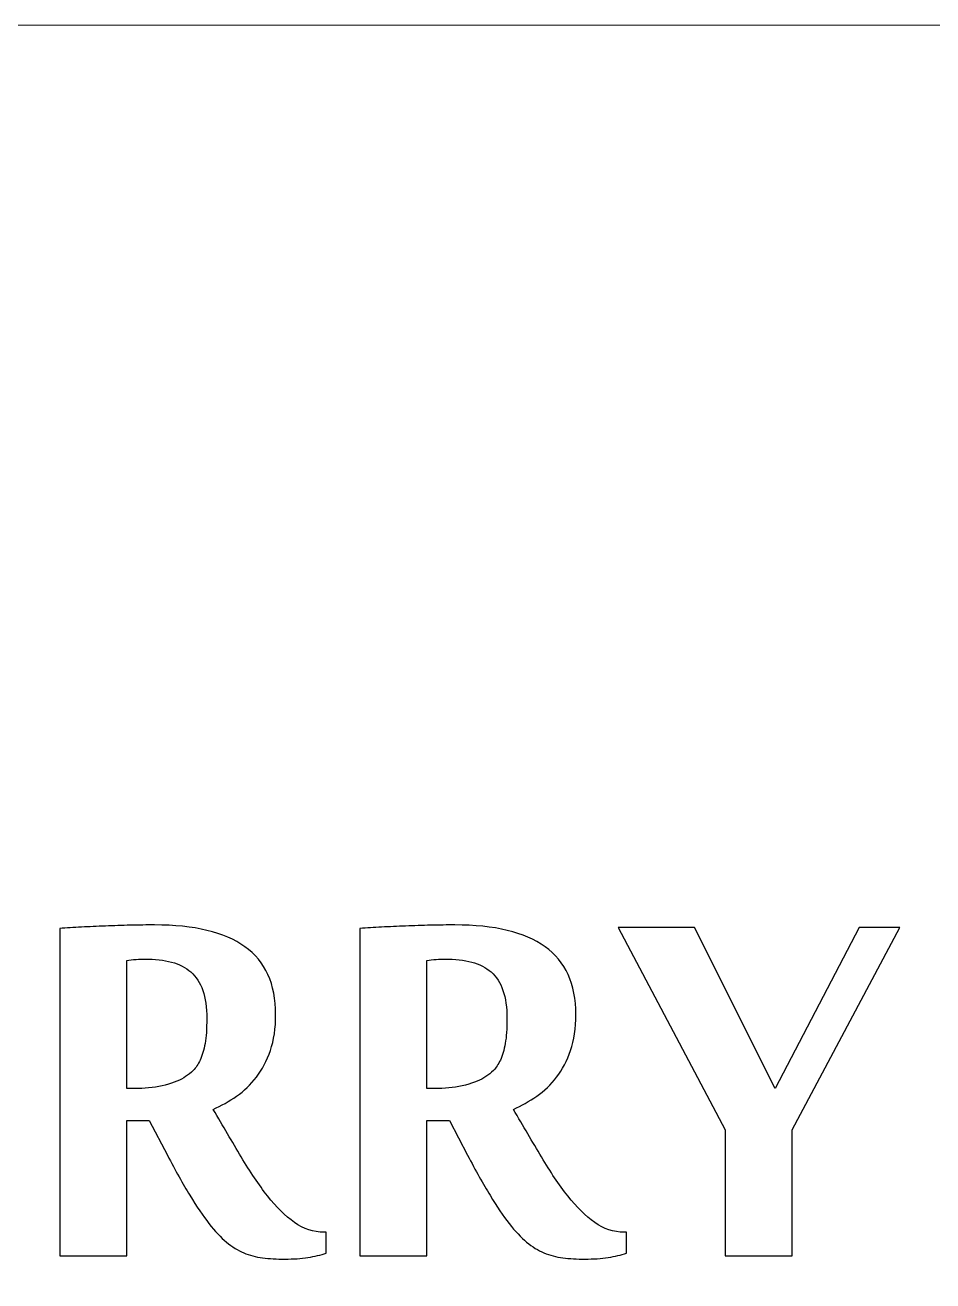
# Model space of a CAD drawing. Header units: millimetres. Extents: x -127 to 127, y -90 to 89.
# Drawn here: x 37.78 to 72.92, y 40.32 to 88.9 of the extents above; entities that cross this region are included whole.
import ezdxf

# ---------------------------------------------------------------- set-up
doc = ezdxf.new("R2010")
doc.units = ezdxf.units.MM
doc.header["$MEASUREMENT"] = 0
doc.layers.add('Layer 1', color=7, linetype='Continuous')

msp = doc.modelspace()

# ---------------------------------------------------------------- linework, layer by layer
at = {"layer": 'Layer 1', "color": 1, "lineweight": 20}
msp.add_lwpolyline([(-127, -88.9), (127, -88.9), (127, 88.9), (-127, 88.9), (-127, -88.9)], close=True, dxfattribs=at)
at = {"layer": 'Layer 1'}
for points, knots in [([(42.5834, 46.5198), (42.5834, 46.5198), (41.7156, 46.5198), (41.7156, 46.5198), (41.7156, 46.5198), (41.7156, 46.5198), (41.7156, 41.2874), (41.7156, 41.2874), (41.7156, 41.2874), (41.7156, 41.2874), (39.1248, 41.2874), (39.1248, 41.2874), (39.1248, 41.2874), (39.1248, 41.2874), (39.1248, 53.9535), (39.1248, 53.9535), (39.1248, 53.9535), (39.383, 53.9705), (39.6582, 53.9874), (39.963, 54.0043), (39.963, 54.0043), (40.2636, 54.017), (40.5726, 54.034), (40.8901, 54.0467), (40.8901, 54.0467), (41.2118, 54.0594), (41.5336, 54.0678), (41.8595, 54.0763), (41.8595, 54.0763), (42.1855, 54.0848), (42.4988, 54.089), (42.7951, 54.089), (42.7951, 54.089), (44.3318, 54.089), (45.496, 53.8096), (46.2918, 53.2466), (46.2918, 53.2466), (47.0835, 52.6835), (47.4814, 51.8115), (47.4814, 50.6219), (47.4814, 50.6219), (47.4814, 50.0927), (47.4137, 49.6313), (47.2782, 49.2334), (47.2782, 49.2334), (47.1385, 48.8354), (46.9607, 48.4925), (46.7363, 48.2004), (46.7363, 48.2004), (46.5162, 47.9041), (46.258, 47.6586), (45.9701, 47.4596), (45.9701, 47.4596), (45.678, 47.2649), (45.3774, 47.0955), (45.0642, 46.9516), (45.0642, 46.9516), (45.4452, 46.3039), (45.805, 45.6901), (46.1479, 45.1143), (46.1479, 45.1143), (46.4908, 44.5386), (46.8295, 44.0348), (47.1681, 43.603), (47.1681, 43.603), (47.5068, 43.1712), (47.8539, 42.8283), (48.2095, 42.5786), (48.2095, 42.5786), (48.5651, 42.3288), (48.9461, 42.2018), (49.3483, 42.2018), (49.3483, 42.2018), (49.3483, 42.2018), (49.4372, 42.2018), (49.4372, 42.2018), (49.4372, 42.2018), (49.4372, 42.2018), (49.4372, 41.3848), (49.4372, 41.3848), (49.4372, 41.3848), (49.2298, 41.3213), (48.9969, 41.2662), (48.7302, 41.2239), (48.7302, 41.2239), (48.4678, 41.1816), (48.1672, 41.1604), (47.837, 41.1604), (47.837, 41.1604), (47.5237, 41.1604), (47.2359, 41.1773), (46.9776, 41.2112), (46.9776, 41.2112), (46.7152, 41.2408), (46.4739, 41.3086), (46.2453, 41.4017), (46.2453, 41.4017), (46.0167, 41.4948), (45.7965, 41.6345), (45.5764, 41.8166), (45.5764, 41.8166), (45.3563, 41.9986), (45.1319, 42.2357), (44.8991, 42.5362), (44.8991, 42.5362), (44.6705, 42.8326), (44.4207, 43.1966), (44.1582, 43.6284), (44.1582, 43.6284), (43.8915, 44.0645), (43.6037, 44.5809), (43.2904, 45.1821), (43.2904, 45.1821), (43.2904, 45.1821), (42.5834, 46.5198), (42.5834, 46.5198)], [0, 0, 0, 0, 0.0333333, 0.0333333, 0.0333333, 0.0333333, 0.0666667, 0.0666667, 0.0666667, 0.0666667, 0.1, 0.1, 0.1, 0.1, 0.1333333, 0.1333333, 0.1333333, 0.1333333, 0.1666667, 0.1666667, 0.1666667, 0.1666667, 0.2, 0.2, 0.2, 0.2, 0.2333333, 0.2333333, 0.2333333, 0.2333333, 0.2666667, 0.2666667, 0.2666667, 0.2666667, 0.3, 0.3, 0.3, 0.3, 0.3333333, 0.3333333, 0.3333333, 0.3333333, 0.3666667, 0.3666667, 0.3666667, 0.3666667, 0.4, 0.4, 0.4, 0.4, 0.4333333, 0.4333333, 0.4333333, 0.4333333, 0.4666667, 0.4666667, 0.4666667, 0.4666667, 0.5, 0.5, 0.5, 0.5, 0.5333333, 0.5333333, 0.5333333, 0.5333333, 0.5666667, 0.5666667, 0.5666667, 0.5666667, 0.6, 0.6, 0.6, 0.6, 0.6333333, 0.6333333, 0.6333333, 0.6333333, 0.6666667, 0.6666667, 0.6666667, 0.6666667, 0.7, 0.7, 0.7, 0.7, 0.7333333, 0.7333333, 0.7333333, 0.7333333, 0.7666667, 0.7666667, 0.7666667, 0.7666667, 0.8, 0.8, 0.8, 0.8, 0.8333333, 0.8333333, 0.8333333, 0.8333333, 0.8666667, 0.8666667, 0.8666667, 0.8666667, 0.9, 0.9, 0.9, 0.9, 0.9333333, 0.9333333, 0.9333333, 0.9333333, 1, 1, 1, 1]), ([(54.2039, 46.5198), (54.2039, 46.5198), (53.3361, 46.5198), (53.3361, 46.5198), (53.3361, 46.5198), (53.3361, 46.5198), (53.3361, 41.2874), (53.3361, 41.2874), (53.3361, 41.2874), (53.3361, 41.2874), (50.7453, 41.2874), (50.7453, 41.2874), (50.7453, 41.2874), (50.7453, 41.2874), (50.7453, 53.9535), (50.7453, 53.9535), (50.7453, 53.9535), (51.0035, 53.9705), (51.2787, 53.9874), (51.5835, 54.0043), (51.5835, 54.0043), (51.8841, 54.017), (52.1931, 54.034), (52.5106, 54.0467), (52.5106, 54.0467), (52.8323, 54.0594), (53.1541, 54.0678), (53.48, 54.0763), (53.48, 54.0763), (53.806, 54.0848), (54.1193, 54.089), (54.4156, 54.089), (54.4156, 54.089), (55.9523, 54.089), (57.1165, 53.8096), (57.9123, 53.2466), (57.9123, 53.2466), (58.704, 52.6835), (59.1019, 51.8115), (59.1019, 50.6219), (59.1019, 50.6219), (59.1019, 50.0927), (59.0342, 49.6313), (58.8987, 49.2334), (58.8987, 49.2334), (58.759, 48.8354), (58.5812, 48.4925), (58.3568, 48.2004), (58.3568, 48.2004), (58.1367, 47.9041), (57.8785, 47.6586), (57.5906, 47.4596), (57.5906, 47.4596), (57.2985, 47.2649), (56.9979, 47.0955), (56.6847, 46.9516), (56.6847, 46.9516), (57.0657, 46.3039), (57.4255, 45.6901), (57.7684, 45.1143), (57.7684, 45.1143), (58.1113, 44.5386), (58.45, 44.0348), (58.7886, 43.603), (58.7886, 43.603), (59.1273, 43.1712), (59.4744, 42.8283), (59.83, 42.5786), (59.83, 42.5786), (60.1856, 42.3288), (60.5666, 42.2018), (60.9688, 42.2018), (60.9688, 42.2018), (60.9688, 42.2018), (61.0577, 42.2018), (61.0577, 42.2018), (61.0577, 42.2018), (61.0577, 42.2018), (61.0577, 41.3848), (61.0577, 41.3848), (61.0577, 41.3848), (60.8503, 41.3213), (60.6174, 41.2662), (60.3507, 41.2239), (60.3507, 41.2239), (60.0883, 41.1816), (59.7877, 41.1604), (59.4575, 41.1604), (59.4575, 41.1604), (59.1442, 41.1604), (58.8564, 41.1773), (58.5981, 41.2112), (58.5981, 41.2112), (58.3357, 41.2408), (58.0944, 41.3086), (57.8658, 41.4017), (57.8658, 41.4017), (57.6372, 41.4948), (57.417, 41.6345), (57.1969, 41.8166), (57.1969, 41.8166), (56.9768, 41.9986), (56.7524, 42.2357), (56.5196, 42.5362), (56.5196, 42.5362), (56.291, 42.8326), (56.0412, 43.1966), (55.7787, 43.6284), (55.7787, 43.6284), (55.512, 44.0645), (55.2242, 44.5809), (54.9109, 45.1821), (54.9109, 45.1821), (54.9109, 45.1821), (54.2039, 46.5198), (54.2039, 46.5198)], [0, 0, 0, 0, 0.0333333, 0.0333333, 0.0333333, 0.0333333, 0.0666667, 0.0666667, 0.0666667, 0.0666667, 0.1, 0.1, 0.1, 0.1, 0.1333333, 0.1333333, 0.1333333, 0.1333333, 0.1666667, 0.1666667, 0.1666667, 0.1666667, 0.2, 0.2, 0.2, 0.2, 0.2333333, 0.2333333, 0.2333333, 0.2333333, 0.2666667, 0.2666667, 0.2666667, 0.2666667, 0.3, 0.3, 0.3, 0.3, 0.3333333, 0.3333333, 0.3333333, 0.3333333, 0.3666667, 0.3666667, 0.3666667, 0.3666667, 0.4, 0.4, 0.4, 0.4, 0.4333333, 0.4333333, 0.4333333, 0.4333333, 0.4666667, 0.4666667, 0.4666667, 0.4666667, 0.5, 0.5, 0.5, 0.5, 0.5333333, 0.5333333, 0.5333333, 0.5333333, 0.5666667, 0.5666667, 0.5666667, 0.5666667, 0.6, 0.6, 0.6, 0.6, 0.6333333, 0.6333333, 0.6333333, 0.6333333, 0.6666667, 0.6666667, 0.6666667, 0.6666667, 0.7, 0.7, 0.7, 0.7, 0.7333333, 0.7333333, 0.7333333, 0.7333333, 0.7666667, 0.7666667, 0.7666667, 0.7666667, 0.8, 0.8, 0.8, 0.8, 0.8333333, 0.8333333, 0.8333333, 0.8333333, 0.8666667, 0.8666667, 0.8666667, 0.8666667, 0.9, 0.9, 0.9, 0.9, 0.9333333, 0.9333333, 0.9333333, 0.9333333, 1, 1, 1, 1]), ([(67.4712, 41.2874), (67.4712, 41.2874), (64.8804, 41.2874), (64.8804, 41.2874), (64.8804, 41.2874), (64.8804, 41.2874), (64.8804, 46.16), (64.8804, 46.16), (64.8804, 46.16), (64.8804, 46.16), (60.7402, 53.9874), (60.7402, 53.9874), (60.7402, 53.9874), (60.7402, 53.9874), (63.6908, 53.9874), (63.6908, 53.9874), (63.6908, 53.9874), (63.6908, 53.9874), (66.815, 47.7602), (66.815, 47.7602), (66.815, 47.7602), (66.815, 47.7602), (70.062, 53.9874), (70.062, 53.9874), (70.062, 53.9874), (70.062, 53.9874), (71.6368, 53.9874), (71.6368, 53.9874), (71.6368, 53.9874), (71.6368, 53.9874), (67.4712, 46.16), (67.4712, 46.16), (67.4712, 46.16), (67.4712, 46.16), (67.4712, 41.2874), (67.4712, 41.2874)], [0, 0, 0, 0, 0.1, 0.1, 0.1, 0.1, 0.2, 0.2, 0.2, 0.2, 0.3, 0.3, 0.3, 0.3, 0.4, 0.4, 0.4, 0.4, 0.5, 0.5, 0.5, 0.5, 0.6, 0.6, 0.6, 0.6, 0.7, 0.7, 0.7, 0.7, 0.8, 0.8, 0.8, 0.8, 1, 1, 1, 1]), ([(42.1601, 47.7644), (42.5242, 47.7644), (42.8755, 47.8067), (43.21, 47.8956), (43.21, 47.8956), (43.5444, 47.9803), (43.8069, 48.0904), (43.9974, 48.2216), (43.9974, 48.2216), (44.0947, 48.2893), (44.1963, 48.3698), (44.2937, 48.4629), (44.2937, 48.4629), (44.3911, 48.5603), (44.48, 48.6915), (44.5604, 48.8608), (44.5604, 48.8608), (44.6366, 49.0302), (44.7001, 49.2418), (44.7467, 49.5001), (44.7467, 49.5001), (44.7932, 49.7541), (44.8144, 50.0758), (44.8144, 50.4653), (44.8144, 50.4653), (44.8144, 50.8928), (44.7636, 51.2569), (44.6578, 51.5532), (44.6578, 51.5532), (44.5562, 51.8496), (44.4038, 52.0909), (44.2006, 52.2687), (44.2006, 52.2687), (43.9974, 52.4422), (43.7476, 52.5735), (43.4513, 52.6497), (43.4513, 52.6497), (43.1549, 52.7301), (42.8078, 52.7682), (42.4099, 52.7682), (42.4099, 52.7682), (42.3167, 52.7682), (42.2067, 52.764), (42.0754, 52.7555), (42.0754, 52.7555), (41.9442, 52.747), (41.8214, 52.7343), (41.7156, 52.7174), (41.7156, 52.7174), (41.7156, 52.7174), (41.7156, 47.7644), (41.7156, 47.7644), (41.7156, 47.7644), (41.7156, 47.7644), (42.1601, 47.7644), (42.1601, 47.7644)], [0, 0, 0, 0, 0.0666667, 0.0666667, 0.0666667, 0.0666667, 0.1333333, 0.1333333, 0.1333333, 0.1333333, 0.2, 0.2, 0.2, 0.2, 0.2666667, 0.2666667, 0.2666667, 0.2666667, 0.3333333, 0.3333333, 0.3333333, 0.3333333, 0.4, 0.4, 0.4, 0.4, 0.4666667, 0.4666667, 0.4666667, 0.4666667, 0.5333333, 0.5333333, 0.5333333, 0.5333333, 0.6, 0.6, 0.6, 0.6, 0.6666667, 0.6666667, 0.6666667, 0.6666667, 0.7333333, 0.7333333, 0.7333333, 0.7333333, 0.8, 0.8, 0.8, 0.8, 0.8666667, 0.8666667, 0.8666667, 0.8666667, 1, 1, 1, 1]), ([(53.7806, 47.7644), (54.1447, 47.7644), (54.496, 47.8067), (54.8305, 47.8956), (54.8305, 47.8956), (55.1649, 47.9803), (55.4274, 48.0904), (55.6179, 48.2216), (55.6179, 48.2216), (55.7152, 48.2893), (55.8168, 48.3698), (55.9142, 48.4629), (55.9142, 48.4629), (56.0116, 48.5603), (56.1005, 48.6915), (56.1809, 48.8608), (56.1809, 48.8608), (56.2571, 49.0302), (56.3206, 49.2418), (56.3672, 49.5001), (56.3672, 49.5001), (56.4137, 49.7541), (56.4349, 50.0758), (56.4349, 50.4653), (56.4349, 50.4653), (56.4349, 50.8928), (56.3841, 51.2569), (56.2783, 51.5532), (56.2783, 51.5532), (56.1767, 51.8496), (56.0243, 52.0909), (55.8211, 52.2687), (55.8211, 52.2687), (55.6179, 52.4422), (55.3681, 52.5735), (55.0718, 52.6497), (55.0718, 52.6497), (54.7754, 52.7301), (54.4283, 52.7682), (54.0304, 52.7682), (54.0304, 52.7682), (53.9372, 52.7682), (53.8272, 52.764), (53.6959, 52.7555), (53.6959, 52.7555), (53.5647, 52.747), (53.4419, 52.7343), (53.3361, 52.7174), (53.3361, 52.7174), (53.3361, 52.7174), (53.3361, 47.7644), (53.3361, 47.7644), (53.3361, 47.7644), (53.3361, 47.7644), (53.7806, 47.7644), (53.7806, 47.7644)], [0, 0, 0, 0, 0.0666667, 0.0666667, 0.0666667, 0.0666667, 0.1333333, 0.1333333, 0.1333333, 0.1333333, 0.2, 0.2, 0.2, 0.2, 0.2666667, 0.2666667, 0.2666667, 0.2666667, 0.3333333, 0.3333333, 0.3333333, 0.3333333, 0.4, 0.4, 0.4, 0.4, 0.4666667, 0.4666667, 0.4666667, 0.4666667, 0.5333333, 0.5333333, 0.5333333, 0.5333333, 0.6, 0.6, 0.6, 0.6, 0.6666667, 0.6666667, 0.6666667, 0.6666667, 0.7333333, 0.7333333, 0.7333333, 0.7333333, 0.8, 0.8, 0.8, 0.8, 0.8666667, 0.8666667, 0.8666667, 0.8666667, 1, 1, 1, 1])]:
    msp.add_open_spline(points, degree=3, knots=knots, dxfattribs=at)

doc.saveas('drawing.dxf')
